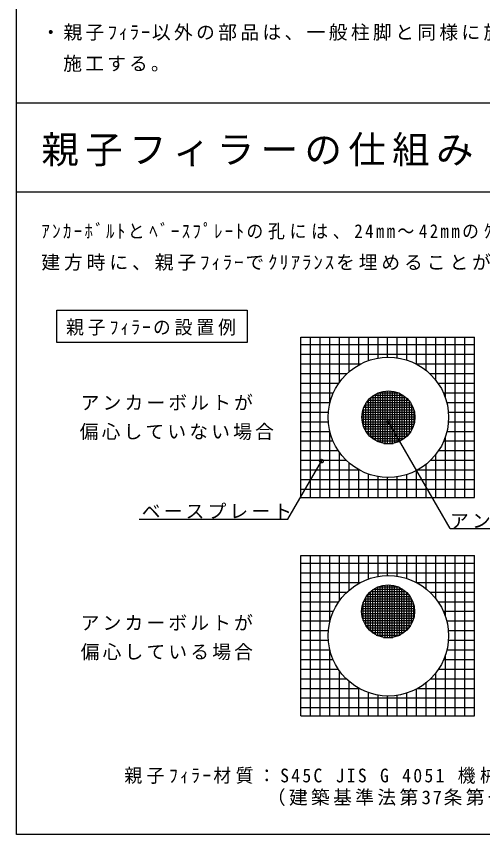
# Model space of a CAD drawing. Units: millimetres, scale not verified. Extents: x -19500 to 19500, y -13673 to 13350.
# Drawn here: x -19500 to -12036, y -13350 to -243 of the extents above; entities that cross this region are included whole.
import ezdxf

# ---------------------------------------------------------------- set-up
doc = ezdxf.new("R2010")
doc.units = ezdxf.units.MM
doc.header["$LTSCALE"] = 100
doc.header["$PDMODE"] = 32
doc.header["$PDSIZE"] = 60
doc.layers.add('F-0_F-0', color=4, linetype='Continuous')
doc.styles.add('ＭＳ ゴシック', font='')
doc.styles.get('ＭＳ ゴシック').set_extended_font_data('MS Gothic')

msp = doc.modelspace()

# ---------------------------------------------------------------- linework, layer by layer
at = {"layer": 'F-0_F-0'}
for p, q in [((-19500, -13350), (-19500, 13350)), ((-6500, -1632), (-19500, -1632)), ((-6500, -3060.5), (-19500, -3060.5)), ((-14944.7, -5501.5), (-12167.5, -5501.5)), ((-14790.4, -7949.4), (-14790.4, -5381.4)), ((-14636.1, -7949.4), (-14636.1, -5381.4)), ((-14481.8, -6438.7), (-14481.8, -5381.4)), ((-14327.5, -6102.6), (-14327.5, -5381.4)), ((-14173.2, -5934.3), (-14173.2, -5381.4)), ((-14019, -5825.9), (-14019, -5381.4)), ((-13864.7, -5755.8), (-13864.7, -5381.4)), ((-13710.4, -5715.5), (-13710.4, -5381.4)), ((-13556.1, -5701.2), (-13556.1, -5381.4)), ((-13401.8, -5711.7), (-13401.8, -5381.4)), ((-13247.5, -5748), (-13247.5, -5381.4)), ((-13093.2, -5813.2), (-13093.2, -5381.4)), ((-12939, -5915), (-12939, -5381.4)), ((-12784.7, -6071.7), (-12784.7, -5381.4)), ((-12630.4, -6358.6), (-12630.4, -5381.4)), ((-12476.1, -7949.4), (-12476.1, -5381.4)), ((-12321.8, -7949.4), (-12321.8, -5381.4)), ((-14944.7, -5655.8), (-12167.5, -5655.8)), ((-14944.7, -5810.1), (-13989.8, -5810.1)), ((-13099.3, -5810.1), (-12167.5, -5810.1)), ((-14944.7, -5964.4), (-14206.7, -5964.4)), ((-12882.4, -5964.4), (-12167.5, -5964.4)), ((-14944.7, -6118.6), (-14338.8, -6118.6)), ((-12750.3, -6118.6), (-12167.5, -6118.6)), ((-14944.7, -6272.9), (-14425.4, -6272.9)), ((-13710.4, -7055.9), (-13710.4, -6274.9)), ((-13705.7, -6272.9), (-13383.4, -6272.9)), ((-13671.8, -7070.2), (-13671.8, -6260.7)), ((-13633.2, -7080.3), (-13633.2, -6250.5)), ((-13594.7, -7086.7), (-13594.7, -6244.1)), ((-13556.1, -7089.5), (-13556.1, -6241.3)), ((-13517.5, -7088.8), (-13517.5, -6242)), ((-13479, -7084.6), (-13479, -6246.2)), ((-13440.4, -7076.7), (-13440.4, -6254.1)), ((-13401.8, -7065), (-13401.8, -6265.8)), ((-13363.2, -7049), (-13363.2, -6281.8)), ((-12663.7, -6272.9), (-12167.5, -6272.9)), ((-13866.1, -6388.6), (-13223, -6388.6)), ((-13864.7, -6943.9), (-13864.7, -6387)), ((-13828.4, -6350.1), (-13260.7, -6350.1)), ((-13826.1, -6982.8), (-13826.1, -6348)), ((-13787.5, -7013.2), (-13787.5, -6317.6)), ((-13778.6, -6311.5), (-13310.5, -6311.5)), ((-13749, -7037.2), (-13749, -6293.6)), ((-13324.7, -7028.3), (-13324.7, -6302.5)), ((-13286.1, -7001.9), (-13286.1, -6328.9)), ((-13247.5, -6968.4), (-13247.5, -6362.4)), ((-13209, -6925), (-13209, -6405.8)), ((-14944.7, -6427.2), (-14479, -6427.2)), ((-13950.8, -6542.9), (-13138.3, -6542.9)), ((-13941.8, -6814.4), (-13941.8, -6516.4)), ((-13937.1, -6504.4), (-13152, -6504.4)), ((-13918.9, -6465.8), (-13170.2, -6465.8)), ((-13903.2, -6892), (-13903.2, -6438.8)), ((-13895.7, -6427.2), (-13193.4, -6427.2)), ((-13170.4, -6865.5), (-13170.4, -6465.3)), ((-12610.1, -6427.2), (-12167.5, -6427.2)), ((-14944.7, -6581.5), (-14505.2, -6581.5)), ((-13968.8, -6658.6), (-13120.3, -6658.6)), ((-13966.4, -6620.1), (-13122.7, -6620.1)), ((-13960.5, -6581.5), (-13128.6, -6581.5)), ((-13131.8, -6763.8), (-13131.8, -6567.1)), ((-12583.9, -6581.5), (-12167.5, -6581.5)), ((-14944.7, -6735.8), (-14506.3, -6735.8)), ((-13967.6, -6697.2), (-13121.5, -6697.2)), ((-13963, -6735.8), (-13126.1, -6735.8)), ((-13954.6, -6774.4), (-13134.5, -6774.4)), ((-13942.4, -6812.9), (-13146.7, -6812.9)), ((-12556.7, -8445.5), (-13543, -6737.2)), ((-12582.8, -6735.8), (-12167.5, -6735.8)), ((-14944.7, -6890.1), (-14482.3, -6890.1)), ((-14481.8, -7949.4), (-14481.8, -6892.1)), ((-13925.8, -6851.5), (-13163.3, -6851.5)), ((-13904.5, -6890.1), (-13184.6, -6890.1)), ((-13877.3, -6928.6), (-13211.8, -6928.6)), ((-12606.8, -6890.1), (-12167.5, -6890.1)), ((-14944.7, -7044.4), (-14431.3, -7044.4)), ((-13842.8, -6967.2), (-13246.3, -6967.2)), ((-13797.8, -7005.8), (-13291.3, -7005.8)), ((-13735.4, -7044.4), (-13353.7, -7044.4)), ((-12657.9, -7044.4), (-12167.5, -7044.4)), ((-12630.4, -7949.4), (-12630.4, -6972.3)), ((-14944.7, -7198.6), (-14348, -7198.6)), ((-13620, -7082.9), (-13469.1, -7082.9)), ((-12741.1, -7198.6), (-12167.5, -7198.6)), ((-14327.5, -7949.4), (-14327.5, -7228.2)), ((-12784.7, -7949.4), (-12784.7, -7259.1)), ((-15152.8, -8294.6), (-14616.8, -7366.2)), ((-14944.7, -7352.9), (-14220.7, -7352.9)), ((-14173.2, -7949.4), (-14173.2, -7396.6)), ((-12939, -7949.4), (-12939, -7415.8)), ((-12868.4, -7352.9), (-12167.5, -7352.9)), ((-14944.7, -7507.2), (-14014.9, -7507.2)), ((-14019, -7949.4), (-14019, -7504.9)), ((-13864.7, -7949.4), (-13864.7, -7575)), ((-13247.5, -7949.4), (-13247.5, -7582.8)), ((-13093.2, -7949.4), (-13093.2, -7517.6)), ((-13074.2, -7507.2), (-12167.5, -7507.2)), ((-14944.7, -7661.5), (-12167.5, -7661.5)), ((-13710.4, -7949.4), (-13710.4, -7615.3)), ((-13556.1, -7949.4), (-13556.1, -7629.6)), ((-13401.8, -7949.4), (-13401.8, -7619.1)), ((-14944.7, -7815.8), (-12167.5, -7815.8)), ((-17535.2, -8294.6), (-15152.8, -8294.6)), ((-12556.7, -8445.5), (-10294.8, -8445.5)), ((-14790.4, -11449.2), (-14790.4, -8881.1)), ((-14636.1, -11449.2), (-14636.1, -8881.1)), ((-14481.8, -9938.5), (-14481.8, -8881.1)), ((-14327.5, -9602.4), (-14327.5, -8881.1)), ((-14173.2, -9434), (-14173.2, -8881.1)), ((-14019, -9325.7), (-14019, -8881.1)), ((-13864.7, -9255.6), (-13864.7, -8881.1)), ((-13710.4, -9215.3), (-13710.4, -8881.1)), ((-13556.1, -9201), (-13556.1, -8881.1)), ((-13401.8, -9211.5), (-13401.8, -8881.1)), ((-13247.5, -9247.8), (-13247.5, -8881.1)), ((-13093.2, -9313), (-13093.2, -8881.1)), ((-12939, -9414.8), (-12939, -8881.1)), ((-12784.7, -9571.5), (-12784.7, -8881.1)), ((-12630.4, -9858.3), (-12630.4, -8881.1)), ((-12476.1, -11449.2), (-12476.1, -8881.1)), ((-12321.8, -11449.2), (-12321.8, -8881.1)), ((-14944.7, -9001.3), (-12167.5, -9001.3)), ((-14944.7, -9155.6), (-12167.5, -9155.6)), ((-14944.7, -9309.9), (-13989.8, -9309.9)), ((-13791.3, -10121.2), (-13791.3, -9425.5)), ((-13782.4, -9419.5), (-13314.3, -9419.5)), ((-13752.7, -10145.2), (-13752.7, -9401.6)), ((-13714.2, -10163.9), (-13714.2, -9382.8)), ((-13709.5, -9380.9), (-13387.1, -9380.9)), ((-13675.6, -10178.1), (-13675.6, -9368.6)), ((-13637, -10188.3), (-13637, -9358.4)), ((-13598.5, -10194.7), (-13598.5, -9352)), ((-13559.9, -10197.5), (-13559.9, -9349.2)), ((-13521.3, -10196.8), (-13521.3, -9349.9)), ((-13482.7, -10192.5), (-13482.7, -9354.2)), ((-13444.2, -10184.7), (-13444.2, -9362.1)), ((-13405.6, -10172.9), (-13405.6, -9373.8)), ((-13367, -10157), (-13367, -9389.8)), ((-13328.5, -10136.2), (-13328.5, -9410.5)), ((-13289.9, -10109.8), (-13289.9, -9436.9)), ((-13099.3, -9309.9), (-12167.5, -9309.9)), ((-14944.7, -9464.1), (-14206.7, -9464.1)), ((-13907, -10000), (-13907, -9546.7)), ((-13899.5, -9535.2), (-13197.2, -9535.2)), ((-13869.9, -9496.6), (-13226.7, -9496.6)), ((-13868.5, -10051.8), (-13868.5, -9494.9)), ((-13832.2, -9458), (-13264.5, -9458)), ((-13829.9, -10090.8), (-13829.9, -9455.9)), ((-13251.3, -10076.3), (-13251.3, -9470.4)), ((-13212.7, -10033), (-13212.7, -9513.7)), ((-12882.4, -9464.1), (-12167.5, -9464.1)), ((-14944.7, -9618.4), (-14338.8, -9618.4)), ((-13964.2, -9689.5), (-13132.4, -9689.5)), ((-13954.6, -9650.9), (-13142.1, -9650.9)), ((-13945.6, -9922.3), (-13945.6, -9624.4)), ((-13940.9, -9612.3), (-13155.8, -9612.3)), ((-13922.7, -9573.7), (-13173.9, -9573.7)), ((-13174.2, -9973.4), (-13174.2, -9573.3)), ((-13135.6, -9871.7), (-13135.6, -9675)), ((-12750.3, -9618.4), (-12167.5, -9618.4)), ((-14944.7, -9772.7), (-14425.4, -9772.7)), ((-13972.6, -9766.6), (-13124.1, -9766.6)), ((-13971.4, -9805.2), (-13125.2, -9805.2)), ((-13970.2, -9728), (-13126.5, -9728)), ((-12663.7, -9772.7), (-12167.5, -9772.7)), ((-14944.7, -9927), (-14479, -9927)), ((-13966.7, -9843.7), (-13129.9, -9843.7)), ((-13958.4, -9882.3), (-13138.3, -9882.3)), ((-13946.1, -9920.9), (-13150.5, -9920.9)), ((-13929.6, -9959.5), (-13167, -9959.5)), ((-12610.1, -9927), (-12167.5, -9927)), ((-14944.7, -10081.3), (-14505.2, -10081.3)), ((-13908.2, -9998), (-13188.4, -9998)), ((-13881.1, -10036.6), (-13215.6, -10036.6)), ((-13846.5, -10075.2), (-13250.1, -10075.2)), ((-12583.9, -10081.3), (-12167.5, -10081.3)), ((-13801.6, -10113.7), (-13295, -10113.7)), ((-13739.1, -10152.3), (-13357.5, -10152.3)), ((-13623.7, -10190.9), (-13472.9, -10190.9)), ((-14944.7, -10235.6), (-14506.3, -10235.6)), ((-12582.8, -10235.6), (-12167.5, -10235.6)), ((-14944.7, -10389.9), (-14482.3, -10389.9)), ((-14481.8, -11449.2), (-14481.8, -10391.8)), ((-12630.4, -11449.2), (-12630.4, -10472)), ((-12606.8, -10389.9), (-12167.5, -10389.9)), ((-14944.7, -10544.1), (-14431.3, -10544.1)), ((-12657.9, -10544.1), (-12167.5, -10544.1)), ((-14944.7, -10698.4), (-14348, -10698.4)), ((-14327.5, -11449.2), (-14327.5, -10728)), ((-12741.1, -10698.4), (-12167.5, -10698.4)), ((-14944.7, -10852.7), (-14220.7, -10852.7)), ((-12868.4, -10852.7), (-12167.5, -10852.7)), ((-12784.7, -11449.2), (-12784.7, -10758.9)), ((-14944.7, -11007), (-14014.9, -11007)), ((-14173.2, -11449.2), (-14173.2, -10896.3)), ((-14019, -11449.2), (-14019, -11004.7)), ((-13074.2, -11007), (-12167.5, -11007)), ((-12939, -11449.2), (-12939, -10915.6)), ((-13864.7, -11449.2), (-13864.7, -11074.8)), ((-13710.4, -11449.2), (-13710.4, -11115.1)), ((-13556.1, -11449.2), (-13556.1, -11129.4)), ((-13401.8, -11449.2), (-13401.8, -11118.9)), ((-13247.5, -11449.2), (-13247.5, -11082.6)), ((-13093.2, -11449.2), (-13093.2, -11017.4)), ((-14944.7, -11161.3), (-12167.5, -11161.3)), ((-14944.7, -11315.6), (-12167.5, -11315.6)), ((19500, -13350), (-19500, -13350))]:
    msp.add_line(p, q, dxfattribs=at)
at = {"layer": 'F-0_F-0', "color": 3}
for p, q in [((-14944.7, -5381.4), (-12167.5, -5381.4)), ((-14944.7, -7949.4), (-14944.7, -5381.4)), ((-14944.7, -8881.1), (-12167.5, -8881.1)), ((-14944.7, -11449.2), (-14944.7, -8881.1)), ((-12167.5, -11449.2), (-12167.5, -8881.1)), ((-14944.7, -11449.2), (-12167.5, -11449.2))]:
    msp.add_line(p, q, dxfattribs=at)
at = {"layer": 'F-0_F-0'}
msp.add_lwpolyline([(-18854.6, -4947.1), (-15803.6, -4947.1), (-15803.6, -5465.6), (-18854.6, -5465.6)], close=True, dxfattribs=at)
at = {"layer": 'F-0_F-0', "color": 3}
msp.add_lwpolyline([(-14944.7, -7949.4), (-12167.5, -7949.4), (-12167.5, -5381.4)], dxfattribs=at)
for centre, radius in [((-13544.6, -6665.4), 964.3), ((-13544.6, -6665.4), 424.3), ((-13544.6, -10165.2), 964.3), ((-13548.3, -9773.4), 424.3)]:
    msp.add_circle(centre, radius, dxfattribs=at)
at = {"layer": 'F-0_F-0'}
for p in [(-13543, -6737.2), (-14616.8, -7366.2)]:
    msp.add_point(p, dxfattribs=at)

# ---------------------------------------------------------------- texts
at = {"layer": 'F-0_F-0', "color": 7, "char_height": 219.9, "attachment_point": 7, "style": 'ＭＳ ゴシック'}
for s, insert in [('\\T1.18;・親子ﾌｨﾗｰ以外の部品は、一般柱脚と同様に施工者が個別に材料を手配し', (-19100, -632)), ('\\T1.17;\u3000施工する。', (-19100, -1132)), ('\\T1.28;\\W0.9;ｱﾝｶｰﾎﾞﾙﾄとﾍﾞｰｽﾌﾟﾚｰﾄの孔には、24mm～42mmのｸﾘｱﾗﾝｽがあるので、', (-19100, -3817.3)), ('\\T1.21;建方時に、親子ﾌｨﾗｰでｸﾘｱﾗﾝｽを埋めることができる。', (-19100, -4317.3)), ('\\T1.22;\\W0.95;親子ﾌｨﾗｰの設置例', (-18704.1, -5356.3)), ('\\T1.17;アンカーボルトが', (-18470.5, -6553.7)), ('\\T1.17;偏心していない場合', (-18486, -7029.9)), ('\\T1.17;ベースプレート', (-17492.2, -8290)), ('\\T1.17;アンカーボルト', (-12556.7, -8445.5)), ('\\T1.17;アンカーボルトが', (-18470.5, -10080.7)), ('\\T1.17;偏心している場合', (-18470.5, -10556.9)), ('\\T1.25;\\W0.95;親子ﾌｨﾗｰ材質：S45C\\~JIS\\~G\\~4051\\~機械構造用炭素鋼鋼材', (-17770.8, -12538)), ('\\T1.18;（建築基準法第37条第一号指定建築材料）', (-15490.6, -12891))]:
    msp.add_mtext(s, dxfattribs=dict(at, insert=insert))
at = {"layer": 'F-0_F-0', "color": 3, "insert": (-19100, -2646.2), "char_height": 439.9, "attachment_point": 7, "style": 'ＭＳ ゴシック'}
msp.add_mtext('\\T1.17;親子フィラーの仕組み', dxfattribs=at)

doc.saveas('drawing.dxf')
